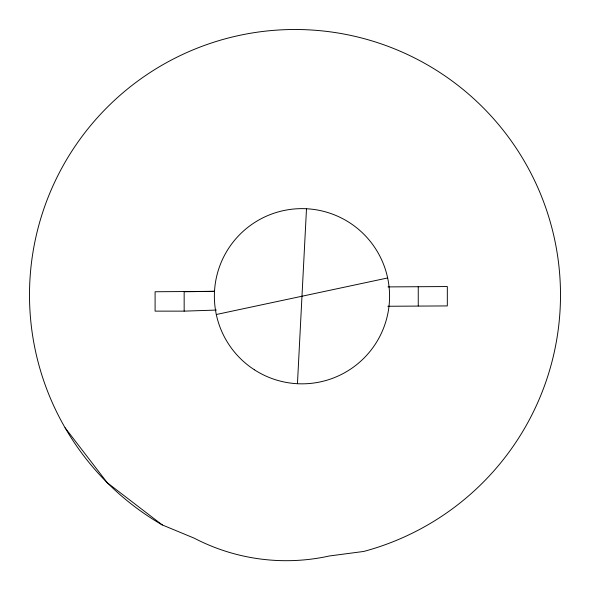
<?xml version="1.0" encoding="UTF-8"?>
<svg xmlns="http://www.w3.org/2000/svg" width="590" height="590" viewBox="0 0 590 590"><rect width="100%" height="100%" fill="white"/><g stroke="black" fill="none" stroke-linecap="round" stroke-linejoin="round"><path stroke-width="0.89" d="M297.449 383.721L306.498 208.749M216.294 314.507L387.652 277.964M184.161 311.137L184.161 291.755L214.48 291.32L155.096 291.755L155.096 311.137L184.161 311.137L216.382 310.067M387.977 286.902L447.323 286.548L447.323 305.922L387.844 306.262M162.25 524.93L194.243 538.183A199.332 199.332 0 0 0 329.353 555.979L363.713 551.451A265.5 265.5 0 0 0 524.93 162.25A265.5 265.5 0 0 0 107.262 107.262A265.5 265.5 0 0 0 162.25 524.93L107.262 482.738L65.07 427.75M418.251 286.548L418.251 305.922M254.312 369.738A87.608 87.608 0 0 0 389.459 300.76A87.608 87.608 0 0 0 262.152 218.204A87.608 87.608 0 0 0 254.312 369.738"/></g></svg>
